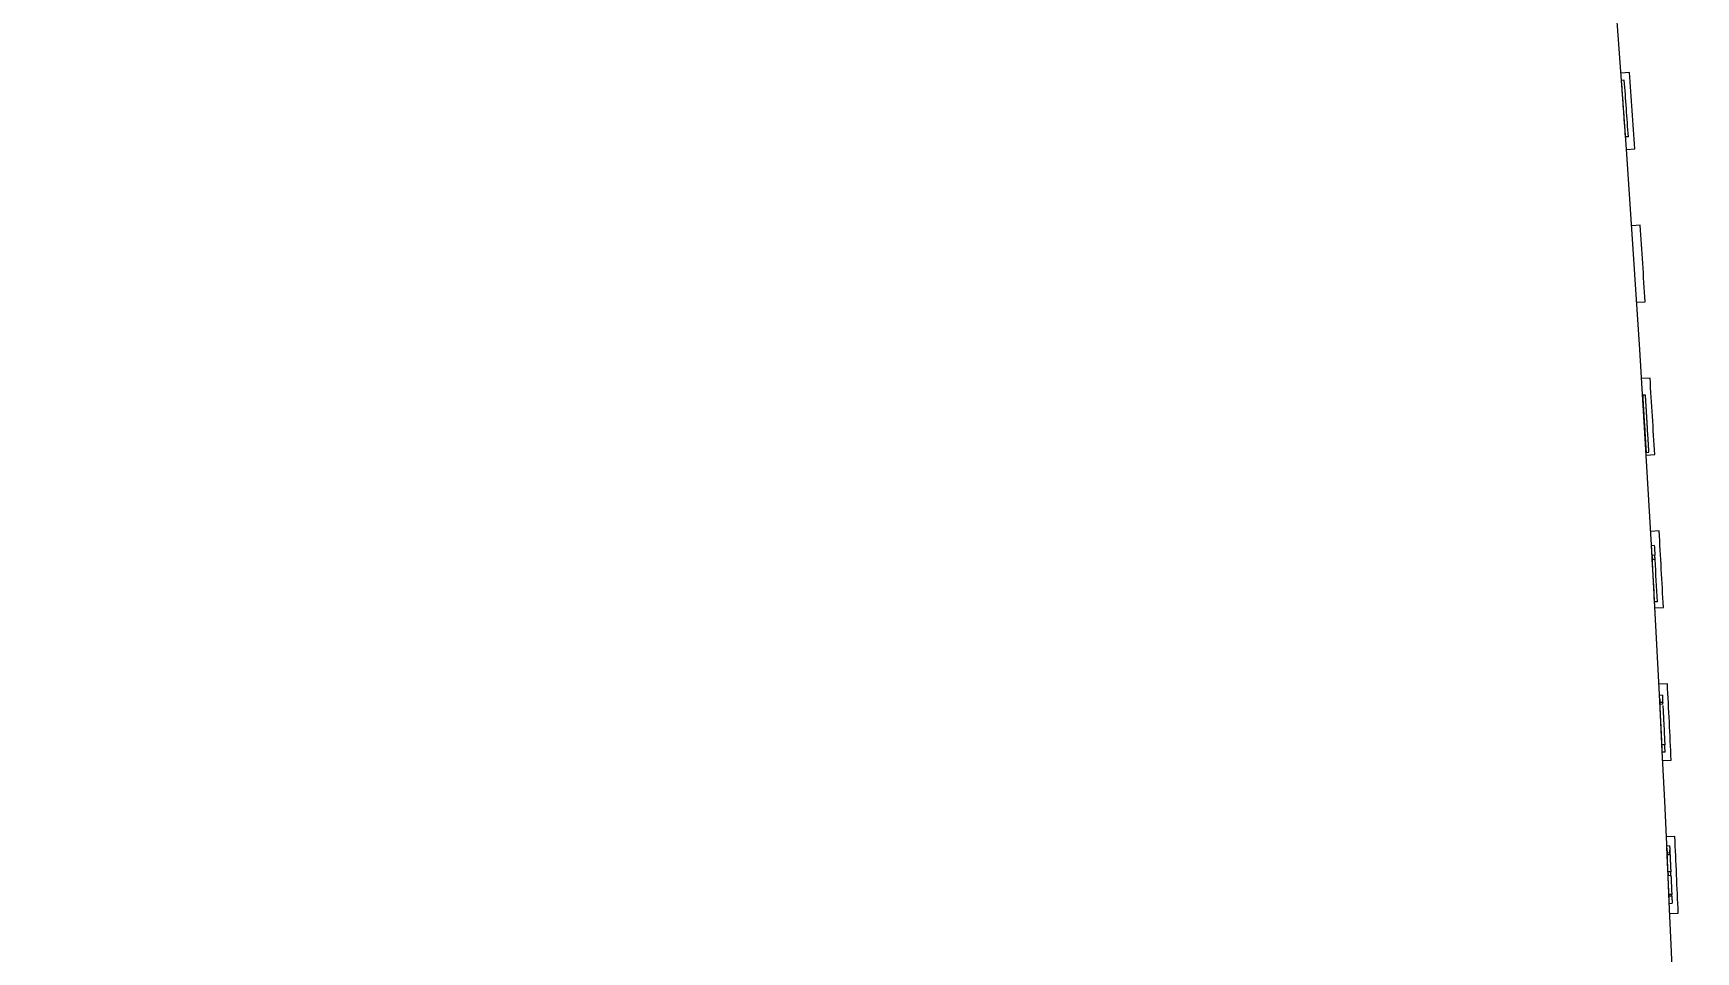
# Model space of a CAD drawing. Header units: millimetres. Extents: x 0 to 594, y 0 to 420.
# Drawn here: x 436.7 to 495.4, y 282.4 to 314.9 of the extents above; entities that cross this region are included whole.
import ezdxf

# ---------------------------------------------------------------- set-up
doc = ezdxf.new("R2010")
doc.units = ezdxf.units.MM
doc.layers.add('1', color=7, linetype='Continuous')
doc.layers.add('106', color=7, linetype='Continuous')
doc.styles.add('latin_extended', font='simplex.shx')
doc.dimstyles.get("Standard").update_dxf_attribs({"dimtxt": 0.18, "dimasz": 0.18, "dimexe": 0.18, "dimexo": 0.0625, "dimgap": 0.09, "dimtad": 0, "dimtih": 1, "dimtoh": 1, "dimdec": 4, "dimzin": 0, "dimdsep": 46, "dimtxsty": 'Standard', "dimcen": 0.09, "dimadec": 0, "dimazin": 0, "dimtfac": 1, "dimtdec": 4, "dimtofl": 0, "dimtmove": 0, "dimatfit": 3, "dimfxl": 1, "dimtolj": 1, "dimtzin": 0, "dimarcsym": 0})

# ---------------------------------------------------------------- blocks, each defined once
blk = doc.blocks.new('_U2')
at = {"layer": '106', "color": 7, "lineweight": 13}
for p, q in [((366.459143, 346.084634), (366.459143, 214.1006)), ((495.44635, 230.600994), (495.44635, 214.1006)), ((366.459143, 215.6006), (495.44635, 215.6006))]:
    blk.add_line(p, q, dxfattribs=at)
at = {"layer": '106', "color": 7, "lineweight": 25}
for points in [[(366.459143, 215.6006), (369.959142, 216.061384), (369.959145, 215.139817)], [(495.44635, 215.6006), (491.946352, 215.139817), (491.946349, 216.061384)]]:
    blk.add_solid(points, dxfattribs=at)
at = {"layer": '106', "color": 7, "linetype": 'Continuous', "lineweight": 18, "insert": (428.259036, 216.329153), "char_height": 3.5, "attachment_point": 7, "line_spacing_factor": 0.963855, "style": 'latin_extended'}
blk.add_mtext('\\W0.6152;129', dxfattribs=at)

msp = doc.modelspace()

# ---------------------------------------------------------------- linework, layer by layer
at = {"layer": '1', "color": 7, "linetype": 'Continuous', "lineweight": 13}
for p, q in [((493.101, 313.473), (492.802, 313.451)), ((492.921, 313.195), (492.821, 313.189)), ((492.921, 313.193), (492.821, 313.187)), ((492.821, 313.186), (492.821, 313.189)), ((492.921, 313.195), (492.921, 313.193)), ((492.931, 313.052), (492.931, 313.052)), ((493.064, 311.198), (492.965, 311.192)), ((492.996, 310.75), (493.295, 310.771)), ((493.481, 308.071), (493.182, 308.051)), ((493.361, 305.35), (493.66, 305.37)), ((493.832, 302.67), (493.532, 302.651)), ((493.668, 302.07), (493.569, 302.064)), ((493.691, 300.039), (493.791, 300.046)), ((493.696, 299.95), (493.996, 299.968)), ((494.153, 297.268), (493.853, 297.251)), ((493.982, 296.752), (493.882, 296.746)), ((494.001, 296.406), (493.901, 296.4)), ((494.009, 296.259), (493.909, 296.253)), ((494.092, 294.763), (493.992, 294.757)), ((494.003, 294.55), (494.302, 294.566)), ((494.445, 291.866), (494.145, 291.851)), ((494.265, 291.462), (494.165, 291.456)), ((494.278, 291.205), (494.178, 291.199)), ((494.281, 291.141), (494.182, 291.135)), ((494.353, 289.709), (494.253, 289.702)), ((494.365, 289.454), (494.265, 289.447)), ((494.28, 289.15), (494.58, 289.165)), ((494.707, 286.465), (494.407, 286.451)), ((494.522, 286.138), (494.422, 286.132)), ((494.533, 285.889), (494.433, 285.883)), ((494.536, 285.825), (494.436, 285.819)), ((494.563, 285.224), (494.463, 285.218)), ((494.569, 285.085), (494.47, 285.079)), ((494.599, 284.42), (494.499, 284.414)), ((494.601, 284.362), (494.501, 284.356)), ((494.513, 284.103), (494.613, 284.11)), ((494.528, 283.75), (494.827, 283.763))]:
    msp.add_line(p, q, dxfattribs=at)
for centre, radius, start, end in [((-504.541, 240.601), 1000, 0.358812, 6.873666), ((-504.541, 240.601), 1000.3, 4.022571, 4.177728), ((-504.541, 240.605), 1000, 4.047686, 4.162283), ((-504.541, 240.599), 1000.1, 4.047968, 4.162554), ((-504.541, 240.601), 1000.3, 3.712472, 3.867562), ((-504.541, 240.601), 1000.3, 3.402482, 3.55751), ((-504.541, 240.601), 1000.3, 3.092592, 3.24756), ((-504.541, 240.605), 1000, 3.104204, 3.190029), ((-504.541, 240.599), 1000.1, 3.104581, 3.190397), ((-504.541, 240.601), 1000.3, 2.782783, 2.937717), ((-504.541, 240.605), 1000, 2.799586, 2.814209), ((-504.541, 240.599), 1000.1, 2.799993, 2.814614), ((-504.541, 240.601), 1000.3, 2.473064, 2.62795)]:
    msp.add_arc(centre, radius, start, end, dxfattribs=at)
for points, knots in [([(493.569, 302.064), (493.569, 302.064), (493.569, 302.063), (493.569, 302.063), (493.569, 302.06), (493.569, 302.053), (493.569, 302.05), (493.57, 302.045), (493.57, 302.042), (493.57, 302.039), (493.57, 302.037), (493.57, 302.036), (493.57, 302.034)], [0, 0, 0, 0, 0.05482, 0.05482, 0.52741, 0.52741, 0.763705, 0.763705, 0.881853, 0.940926, 0.940926, 1, 1, 1, 1]), ([(493.57, 302.034), (493.571, 302.025), (493.572, 302.013), (493.573, 301.992), (493.573, 301.985), (493.574, 301.969), (493.575, 301.961), (493.577, 301.934), (493.578, 301.915), (493.58, 301.883), (493.58, 301.873), (493.582, 301.85), (493.582, 301.839), (493.585, 301.803), (493.586, 301.778), (493.588, 301.74), (493.589, 301.727), (493.591, 301.701), (493.592, 301.688), (493.596, 301.622), (493.599, 301.569), (493.605, 301.462), (493.609, 301.409), (493.615, 301.302), (493.618, 301.248), (493.628, 301.087), (493.635, 300.979), (493.645, 300.818), (493.648, 300.764), (493.653, 300.684), (493.654, 300.657), (493.657, 300.603), (493.659, 300.576), (493.664, 300.496), (493.667, 300.443), (493.671, 300.379), (493.672, 300.366), (493.673, 300.341), (493.674, 300.329), (493.676, 300.292), (493.678, 300.268), (493.68, 300.235), (493.68, 300.224), (493.681, 300.202), (493.682, 300.191), (493.684, 300.161), (493.685, 300.143), (493.686, 300.119), (493.687, 300.112), (493.688, 300.098), (493.688, 300.092), (493.689, 300.075), (493.69, 300.065), (493.69, 300.055), (493.69, 300.052), (493.691, 300.046), (493.691, 300.044), (493.691, 300.041), (493.691, 300.039), (493.691, 300.039)], [0, 0, 0, 0, 0.033586, 0.033586, 0.05038, 0.05038, 0.067173, 0.067173, 0.100759, 0.100759, 0.117552, 0.117552, 0.134345, 0.134345, 0.167932, 0.167932, 0.184725, 0.184725, 0.201518, 0.201518, 0.268691, 0.268691, 0.335864, 0.335864, 0.403036, 0.403036, 0.537382, 0.537382, 0.604554, 0.604554, 0.638141, 0.638141, 0.671727, 0.671727, 0.7389, 0.7389, 0.755693, 0.755693, 0.772486, 0.772486, 0.806072, 0.806072, 0.822866, 0.822866, 0.839659, 0.839659, 0.873245, 0.873245, 0.890038, 0.890038, 0.906831, 0.906831, 0.940418, 0.940418, 0.957211, 0.957211, 0.974004, 0.974004, 1, 1, 1, 1]), ([(493.67, 302.041), (493.67, 302.05), (493.669, 302.057), (493.669, 302.067), (493.668, 302.069), (493.668, 302.07), (493.668, 302.07), (493.668, 302.07)], [0, 0, 0, 0, 0.476417, 0.476417, 0.952835, 0.952835, 1, 1, 1, 1]), ([(493.791, 300.046), (493.791, 300.046), (493.791, 300.046), (493.791, 300.046), (493.791, 300.047), (493.791, 300.052), (493.79, 300.057), (493.79, 300.067), (493.789, 300.071), (493.789, 300.08), (493.789, 300.085), (493.788, 300.102), (493.787, 300.116), (493.785, 300.14), (493.785, 300.148), (493.784, 300.167), (493.783, 300.176), (493.781, 300.206), (493.78, 300.228), (493.778, 300.262), (493.777, 300.274), (493.776, 300.297), (493.775, 300.31), (493.773, 300.346), (493.772, 300.371), (493.769, 300.41), (493.768, 300.423), (493.767, 300.449), (493.766, 300.462), (493.764, 300.502), (493.762, 300.529), (493.754, 300.662), (493.748, 300.769), (493.738, 300.929), (493.735, 300.983), (493.728, 301.09), (493.725, 301.143), (493.719, 301.25), (493.715, 301.304), (493.709, 301.411), (493.706, 301.464), (493.699, 301.57), (493.696, 301.623), (493.691, 301.701), (493.689, 301.727), (493.687, 301.766), (493.686, 301.779), (493.685, 301.804), (493.684, 301.816), (493.682, 301.852), (493.68, 301.875), (493.678, 301.907), (493.678, 301.918), (493.677, 301.937), (493.676, 301.947), (493.674, 301.974), (493.673, 301.99), (493.672, 302.012), (493.672, 302.018), (493.671, 302.027), (493.671, 302.032), (493.67, 302.036), (493.67, 302.038), (493.67, 302.039), (493.67, 302.04), (493.67, 302.041)], [0, 0, 0, 0, 0.00767, 0.00767, 0.024489, 0.024489, 0.058127, 0.058127, 0.074946, 0.074946, 0.091765, 0.091765, 0.125404, 0.125404, 0.142223, 0.142223, 0.159042, 0.159042, 0.19268, 0.19268, 0.209499, 0.209499, 0.226319, 0.226319, 0.259957, 0.259957, 0.276776, 0.276776, 0.293595, 0.293595, 0.327234, 0.327234, 0.461787, 0.461787, 0.529064, 0.529064, 0.59634, 0.59634, 0.663617, 0.663617, 0.730893, 0.730893, 0.79817, 0.79817, 0.831808, 0.831808, 0.848628, 0.848628, 0.865447, 0.865447, 0.899085, 0.899085, 0.915904, 0.915904, 0.932723, 0.932723, 0.966362, 0.966362, 0.983181, 0.983181, 0.99159, 0.995795, 0.997898, 0.997898, 1, 1, 1, 1]), ([(493.901, 296.4), (493.9, 296.413), (493.9, 296.426), (493.898, 296.453), (493.897, 296.467), (493.896, 296.495), (493.895, 296.51), (493.893, 296.539), (493.893, 296.553), (493.89, 296.597), (493.889, 296.626), (493.885, 296.686), (493.884, 296.716), (493.882, 296.746)], [0, 0, 0, 0, 0.125, 0.125, 0.25, 0.25, 0.375, 0.375, 0.5, 0.5, 0.75, 0.75, 1, 1, 1, 1]), ([(493.901, 296.4), (493.902, 296.388), (493.903, 296.375), (493.904, 296.351), (493.905, 296.339), (493.907, 296.302), (493.908, 296.277), (493.909, 296.253)], [0, 0, 0, 0, 0.250432, 0.250432, 0.500864, 0.500864, 1, 1, 1, 1]), ([(493.982, 296.752), (493.983, 296.722), (493.985, 296.692), (493.988, 296.633), (493.99, 296.603), (493.992, 296.559), (493.993, 296.545), (493.995, 296.516), (493.996, 296.501), (493.997, 296.473), (493.998, 296.459), (494, 296.432), (494, 296.419), (494.001, 296.406)], [0, 0, 0, 0, 0.25, 0.25, 0.5, 0.5, 0.625, 0.625, 0.75, 0.75, 0.875, 0.875, 1, 1, 1, 1]), ([(494.009, 296.259), (494.009, 296.271), (494.008, 296.284), (494.007, 296.308), (494.006, 296.32), (494.004, 296.357), (494.002, 296.382), (494.001, 296.406)], [0, 0, 0, 0, 0.250432, 0.250432, 0.500864, 0.500864, 1, 1, 1, 1]), ([(494.178, 291.199), (494.177, 291.226), (494.176, 291.252), (494.174, 291.289), (494.173, 291.3), (494.172, 291.317), (494.172, 291.322), (494.171, 291.333), (494.171, 291.338), (494.17, 291.364), (494.169, 291.382), (494.168, 291.404), (494.167, 291.411), (494.167, 291.424), (494.167, 291.429), (494.166, 291.443), (494.166, 291.448), (494.165, 291.454), (494.165, 291.455), (494.165, 291.456), (494.165, 291.456), (494.165, 291.456)], [0, 0, 0, 0, 0.171859, 0.171859, 0.257788, 0.257788, 0.300753, 0.300753, 0.343717, 0.343717, 0.515576, 0.515576, 0.601505, 0.601505, 0.687435, 0.687435, 0.859294, 0.859294, 0.945223, 0.945223, 1, 1, 1, 1]), ([(494.253, 289.702), (494.251, 289.741), (494.249, 289.78), (494.245, 289.857), (494.243, 289.896), (494.24, 289.974), (494.238, 290.013), (494.234, 290.091), (494.232, 290.13), (494.226, 290.248), (494.222, 290.327), (494.216, 290.45), (494.214, 290.491), (494.211, 290.555), (494.21, 290.577), (494.208, 290.61), (494.207, 290.621), (494.206, 290.644), (494.206, 290.655), (494.204, 290.689), (494.203, 290.713), (494.2, 290.76), (494.199, 290.785), (494.197, 290.822), (494.197, 290.834), (494.195, 290.86), (494.195, 290.873), (494.193, 290.911), (494.192, 290.937), (494.19, 290.976), (494.189, 290.988), (494.188, 291.014), (494.187, 291.027), (494.186, 291.052), (494.185, 291.065), (494.184, 291.091), (494.183, 291.103), (494.182, 291.128), (494.181, 291.14), (494.18, 291.158), (494.18, 291.164), (494.179, 291.175), (494.179, 291.181), (494.178, 291.208), (494.177, 291.227), (494.176, 291.248), (494.176, 291.252), (494.175, 291.259), (494.175, 291.27), (494.174, 291.286), (494.173, 291.296), (494.173, 291.305), (494.173, 291.308), (494.172, 291.317), (494.172, 291.32), (494.172, 291.321), (494.172, 291.317), (494.173, 291.309), (494.173, 291.301), (494.173, 291.297), (494.174, 291.287), (494.174, 291.282), (494.175, 291.269), (494.175, 291.262), (494.176, 291.239), (494.177, 291.221), (494.179, 291.194), (494.179, 291.186), (494.179, 291.178)], [0, 0, 0, 0, 0.063753, 0.063753, 0.127506, 0.127506, 0.191259, 0.191259, 0.255012, 0.255012, 0.382519, 0.382519, 0.446272, 0.446272, 0.478148, 0.478148, 0.494087, 0.494087, 0.510025, 0.510025, 0.541901, 0.541901, 0.573778, 0.573778, 0.589716, 0.589716, 0.605654, 0.605654, 0.637531, 0.637531, 0.653469, 0.653469, 0.669408, 0.669408, 0.685346, 0.685346, 0.701284, 0.701284, 0.717222, 0.717222, 0.725192, 0.725192, 0.733161, 0.733161, 0.765037, 0.765037, 0.773006, 0.773006, 0.780975, 0.796914, 0.812852, 0.812852, 0.82879, 0.82879, 0.860667, 0.860667, 0.892543, 0.908482, 0.908482, 0.92442, 0.92442, 0.940358, 0.940358, 0.956297, 0.956297, 0.988173, 0.988173, 1, 1, 1, 1]), ([(494.178, 291.199), (494.179, 291.188), (494.179, 291.177), (494.18, 291.161), (494.18, 291.156), (494.181, 291.145), (494.181, 291.14), (494.182, 291.135)], [0, 0, 0, 0, 0.5, 0.5, 0.75, 0.75, 1, 1, 1, 1]), ([(494.265, 291.462), (494.265, 291.462), (494.265, 291.462), (494.265, 291.461), (494.265, 291.46), (494.265, 291.455), (494.266, 291.449), (494.266, 291.435), (494.267, 291.43), (494.267, 291.42), (494.267, 291.417), (494.268, 291.41), (494.268, 291.407), (494.269, 291.388), (494.27, 291.37), (494.271, 291.34), (494.272, 291.329), (494.273, 291.306), (494.274, 291.295), (494.275, 291.259), (494.277, 291.233), (494.278, 291.205)], [0, 0, 0, 0, 0.055212, 0.055212, 0.141102, 0.141102, 0.312882, 0.312882, 0.398771, 0.398771, 0.441716, 0.441716, 0.484661, 0.484661, 0.656441, 0.656441, 0.742331, 0.742331, 0.82822, 0.82822, 1, 1, 1, 1]), ([(494.281, 291.141), (494.281, 291.152), (494.28, 291.162), (494.28, 291.178), (494.279, 291.184), (494.279, 291.194), (494.278, 291.199), (494.278, 291.205)], [0, 0, 0, 0, 0.5, 0.5, 0.75, 0.75, 1, 1, 1, 1]), ([(494.283, 291.103), (494.284, 291.098), (494.284, 291.093), (494.285, 291.075), (494.285, 291.062), (494.287, 291.036), (494.287, 291.024), (494.289, 290.998), (494.289, 290.985), (494.291, 290.959), (494.291, 290.946), (494.293, 290.92), (494.293, 290.907), (494.295, 290.869), (494.296, 290.843), (494.298, 290.806), (494.299, 290.794), (494.3, 290.769), (494.301, 290.757), (494.303, 290.721), (494.304, 290.697), (494.306, 290.652), (494.307, 290.63), (494.309, 290.586), (494.31, 290.565), (494.314, 290.501), (494.316, 290.459), (494.322, 290.335), (494.326, 290.256), (494.332, 290.137), (494.334, 290.098), (494.337, 290.02), (494.339, 289.981), (494.343, 289.903), (494.345, 289.864), (494.349, 289.786), (494.351, 289.747), (494.353, 289.709)], [0, 0, 0, 0, 0.009125, 0.009125, 0.032169, 0.032169, 0.055212, 0.055212, 0.078256, 0.078256, 0.1013, 0.1013, 0.124343, 0.124343, 0.17043, 0.17043, 0.193474, 0.193474, 0.216518, 0.216518, 0.262605, 0.262605, 0.308692, 0.308692, 0.354779, 0.354779, 0.446954, 0.446954, 0.631302, 0.631302, 0.723477, 0.723477, 0.815651, 0.815651, 0.907826, 0.907826, 1, 1, 1, 1]), ([(494.433, 285.883), (494.433, 285.901), (494.431, 285.937), (494.429, 285.969), (494.428, 285.991), (494.428, 285.999), (494.428, 286.013), (494.427, 286.019), (494.426, 286.039), (494.426, 286.05), (494.425, 286.066), (494.425, 286.071), (494.424, 286.081), (494.424, 286.085), (494.424, 286.097), (494.423, 286.104), (494.423, 286.113), (494.423, 286.115), (494.423, 286.12), (494.423, 286.122), (494.422, 286.127), (494.422, 286.131), (494.422, 286.132), (494.422, 286.132)], [0, 0, 0, 0, 0.112629, 0.225259, 0.225259, 0.281573, 0.281573, 0.337888, 0.337888, 0.450517, 0.450517, 0.506832, 0.506832, 0.563146, 0.563146, 0.675776, 0.675776, 0.73209, 0.73209, 0.788405, 0.788405, 0.901034, 1, 1, 1, 1]), ([(494.463, 285.218), (494.463, 285.227), (494.462, 285.237), (494.462, 285.256), (494.461, 285.266), (494.46, 285.287), (494.46, 285.294), (494.459, 285.311), (494.459, 285.32), (494.458, 285.336), (494.458, 285.341), (494.457, 285.353), (494.457, 285.358), (494.456, 285.377), (494.456, 285.39), (494.455, 285.41), (494.454, 285.418), (494.454, 285.432), (494.453, 285.44), (494.452, 285.463), (494.452, 285.479), (494.45, 285.512), (494.449, 285.528), (494.448, 285.561), (494.447, 285.578), (494.445, 285.627), (494.443, 285.66), (494.441, 285.708), (494.441, 285.725), (494.439, 285.749), (494.439, 285.757), (494.438, 285.773), (494.438, 285.78), (494.437, 285.804), (494.436, 285.818), (494.435, 285.847), (494.434, 285.862), (494.433, 285.888), (494.433, 285.9), (494.432, 285.917), (494.432, 285.923), (494.431, 285.933), (494.431, 285.938), (494.43, 285.952), (494.43, 285.959), (494.429, 285.972), (494.429, 285.977), (494.429, 285.985), (494.429, 285.988), (494.428, 285.992), (494.428, 285.993), (494.428, 285.994), (494.428, 285.994), (494.428, 285.991), (494.429, 285.99), (494.429, 285.985), (494.429, 285.981), (494.429, 285.974), (494.429, 285.971), (494.43, 285.965), (494.43, 285.962), (494.43, 285.955), (494.43, 285.951), (494.431, 285.943), (494.431, 285.938), (494.432, 285.924), (494.432, 285.913), (494.433, 285.889), (494.434, 285.876), (494.435, 285.855), (494.435, 285.847), (494.435, 285.838)], [0, 0, 0, 0, 0.063364, 0.063364, 0.126728, 0.126728, 0.15841, 0.15841, 0.190093, 0.190093, 0.205934, 0.205934, 0.221775, 0.221775, 0.253457, 0.253457, 0.269298, 0.269298, 0.285139, 0.285139, 0.316821, 0.316821, 0.348503, 0.348503, 0.380185, 0.380185, 0.443549, 0.443549, 0.475231, 0.475231, 0.491072, 0.491072, 0.506913, 0.506913, 0.538595, 0.538595, 0.570278, 0.570278, 0.60196, 0.60196, 0.617801, 0.617801, 0.633642, 0.633642, 0.665324, 0.665324, 0.697006, 0.697006, 0.728688, 0.728688, 0.76037, 0.76037, 0.792052, 0.792052, 0.823734, 0.823734, 0.855416, 0.855416, 0.871257, 0.871257, 0.887098, 0.887098, 0.902939, 0.902939, 0.918781, 0.918781, 0.950463, 0.950463, 0.982145, 0.982145, 1, 1, 1, 1]), ([(494.433, 285.883), (494.434, 285.872), (494.434, 285.862), (494.435, 285.846), (494.435, 285.84), (494.436, 285.83), (494.436, 285.824), (494.436, 285.819)], [0, 0, 0, 0, 0.5, 0.5, 0.75, 0.75, 1, 1, 1, 1]), ([(494.522, 286.138), (494.522, 286.138), (494.522, 286.138), (494.522, 286.134), (494.522, 286.128), (494.523, 286.113), (494.523, 286.11), (494.524, 286.103), (494.524, 286.1), (494.524, 286.087), (494.525, 286.068), (494.526, 286.045), (494.527, 286.026), (494.527, 286.019), (494.528, 286.005), (494.528, 285.998), (494.529, 285.975), (494.53, 285.959), (494.531, 285.934), (494.532, 285.925), (494.532, 285.908), (494.533, 285.898), (494.533, 285.889)], [0, 0, 0, 0, 0.098832, 0.098832, 0.324124, 0.324124, 0.380447, 0.380447, 0.43677, 0.43677, 0.549416, 0.662062, 0.662062, 0.718385, 0.718385, 0.774708, 0.774708, 0.887354, 0.887354, 0.943677, 0.943677, 1, 1, 1, 1]), ([(494.536, 285.828), (494.535, 285.842), (494.535, 285.855), (494.534, 285.882), (494.533, 285.894), (494.532, 285.912), (494.532, 285.918), (494.532, 285.929), (494.531, 285.934), (494.531, 285.944), (494.531, 285.948), (494.53, 285.957), (494.53, 285.961), (494.53, 285.971), (494.529, 285.977), (494.529, 285.987), (494.529, 285.99), (494.528, 285.996), (494.528, 285.997), (494.528, 286), (494.528, 286), (494.528, 285.999), (494.528, 285.996), (494.529, 285.986), (494.529, 285.984), (494.529, 285.979), (494.529, 285.976), (494.53, 285.967), (494.53, 285.959), (494.531, 285.946), (494.531, 285.941), (494.531, 285.931), (494.532, 285.925), (494.532, 285.909), (494.533, 285.896), (494.534, 285.877), (494.534, 285.87), (494.535, 285.856), (494.536, 285.835), (494.537, 285.813), (494.538, 285.782), (494.539, 285.766), (494.54, 285.734), (494.541, 285.718), (494.543, 285.669), (494.545, 285.637), (494.547, 285.587), (494.548, 285.57), (494.549, 285.537), (494.55, 285.521), (494.551, 285.496), (494.551, 285.488), (494.552, 285.472), (494.552, 285.464), (494.554, 285.441), (494.554, 285.426), (494.555, 285.405), (494.555, 285.398), (494.556, 285.385), (494.556, 285.378), (494.557, 285.366), (494.557, 285.36), (494.558, 285.349), (494.558, 285.343), (494.559, 285.328), (494.559, 285.318), (494.56, 285.301), (494.56, 285.294), (494.561, 285.28), (494.561, 285.274), (494.562, 285.263), (494.562, 285.258), (494.562, 285.243), (494.563, 285.233), (494.563, 285.224)], [0, 0, 0, 0, 0.029652, 0.029652, 0.060953, 0.060953, 0.076604, 0.076604, 0.092255, 0.092255, 0.107906, 0.107906, 0.123556, 0.123556, 0.154858, 0.154858, 0.18616, 0.18616, 0.217461, 0.217461, 0.248763, 0.248763, 0.311366, 0.311366, 0.327017, 0.327017, 0.342667, 0.342667, 0.373969, 0.373969, 0.38962, 0.38962, 0.40527, 0.40527, 0.436572, 0.436572, 0.452223, 0.452223, 0.467874, 0.499175, 0.499175, 0.530477, 0.530477, 0.561778, 0.561778, 0.624381, 0.624381, 0.655683, 0.655683, 0.686984, 0.686984, 0.702635, 0.702635, 0.718286, 0.718286, 0.749588, 0.749588, 0.765238, 0.765238, 0.780889, 0.780889, 0.79654, 0.79654, 0.812191, 0.812191, 0.843492, 0.843492, 0.874794, 0.874794, 0.906095, 0.906095, 0.937397, 0.937397, 1, 1, 1, 1]), ([(494.536, 285.825), (494.536, 285.836), (494.535, 285.847), (494.535, 285.862), (494.534, 285.868), (494.534, 285.878), (494.534, 285.884), (494.533, 285.889)], [0, 0, 0, 0, 0.5, 0.5, 0.75, 0.75, 1, 1, 1, 1]), ([(494.463, 285.218), (494.464, 285.206), (494.464, 285.195), (494.465, 285.171), (494.466, 285.16), (494.467, 285.125), (494.468, 285.102), (494.47, 285.079)], [0, 0, 0, 0, 0.250449, 0.250449, 0.500899, 0.500899, 1, 1, 1, 1]), ([(494.498, 284.43), (494.498, 284.431), (494.498, 284.432), (494.497, 284.448), (494.497, 284.464), (494.495, 284.514), (494.493, 284.547), (494.491, 284.598), (494.49, 284.615), (494.489, 284.65), (494.488, 284.667), (494.486, 284.701), (494.485, 284.719), (494.484, 284.745), (494.484, 284.753), (494.483, 284.77), (494.483, 284.779), (494.482, 284.805), (494.481, 284.822), (494.48, 284.846), (494.479, 284.854), (494.479, 284.87), (494.478, 284.877), (494.477, 284.9), (494.477, 284.914), (494.476, 284.94), (494.475, 284.953), (494.474, 284.976), (494.474, 284.986), (494.473, 285.004), (494.472, 285.013), (494.472, 285.028), (494.471, 285.035), (494.471, 285.046), (494.471, 285.052), (494.47, 285.066), (494.47, 285.073), (494.47, 285.079)], [0, 0, 0, 0, 0.003721, 0.003721, 0.062326, 0.062326, 0.179535, 0.179535, 0.23814, 0.23814, 0.296745, 0.296745, 0.355349, 0.355349, 0.384651, 0.384651, 0.413954, 0.413954, 0.472558, 0.472558, 0.501861, 0.501861, 0.531163, 0.531163, 0.589768, 0.589768, 0.648372, 0.648372, 0.706977, 0.706977, 0.765582, 0.765582, 0.824186, 0.824186, 0.882791, 0.882791, 1, 1, 1, 1]), ([(494.569, 285.085), (494.569, 285.097), (494.568, 285.108), (494.567, 285.132), (494.567, 285.143), (494.565, 285.178), (494.564, 285.201), (494.563, 285.224)], [0, 0, 0, 0, 0.250449, 0.250449, 0.500899, 0.500899, 1, 1, 1, 1]), ([(494.569, 285.085), (494.57, 285.08), (494.57, 285.072), (494.571, 285.058), (494.571, 285.053), (494.571, 285.041), (494.572, 285.034), (494.572, 285.023), (494.572, 285.019), (494.573, 285.01), (494.573, 285.006), (494.574, 284.992), (494.574, 284.982), (494.575, 284.965), (494.575, 284.959), (494.576, 284.946), (494.576, 284.94), (494.577, 284.92), (494.577, 284.906), (494.578, 284.884), (494.579, 284.876), (494.579, 284.86), (494.58, 284.852), (494.581, 284.828), (494.582, 284.811), (494.583, 284.777), (494.584, 284.759), (494.585, 284.725), (494.586, 284.707), (494.588, 284.656), (494.59, 284.622), (494.592, 284.571), (494.593, 284.554), (494.594, 284.52), (494.595, 284.504), (494.597, 284.471), (494.597, 284.455), (494.598, 284.432), (494.599, 284.426), (494.599, 284.419)], [0, 0, 0, 0, 0.114702, 0.114702, 0.172053, 0.172053, 0.229404, 0.229404, 0.258079, 0.258079, 0.286755, 0.286755, 0.344106, 0.344106, 0.372781, 0.372781, 0.401457, 0.401457, 0.458808, 0.458808, 0.487483, 0.487483, 0.516159, 0.516159, 0.57351, 0.57351, 0.630861, 0.630861, 0.688212, 0.688212, 0.802913, 0.802913, 0.860264, 0.860264, 0.917615, 0.917615, 0.974966, 0.974966, 1, 1, 1, 1]), ([(494.499, 284.414), (494.499, 284.404), (494.5, 284.394), (494.5, 284.38), (494.501, 284.375), (494.501, 284.365), (494.501, 284.361), (494.501, 284.356)], [0, 0, 0, 0, 0.5, 0.5, 0.75, 0.75, 1, 1, 1, 1]), ([(494.512, 284.103), (494.512, 284.103), (494.512, 284.103), (494.512, 284.104), (494.512, 284.105), (494.512, 284.109), (494.512, 284.11), (494.512, 284.113), (494.512, 284.116), (494.512, 284.123), (494.511, 284.13), (494.511, 284.141), (494.511, 284.145), (494.51, 284.155), (494.51, 284.16), (494.509, 284.176), (494.509, 284.188), (494.508, 284.208), (494.508, 284.215), (494.507, 284.231), (494.507, 284.239), (494.505, 284.264), (494.505, 284.281), (494.503, 284.318), (494.502, 284.336), (494.501, 284.356)], [0, 0, 0, 0, 0.030555, 0.030555, 0.151736, 0.151736, 0.212326, 0.212326, 0.272916, 0.272916, 0.394097, 0.394097, 0.454687, 0.454687, 0.515278, 0.515278, 0.636458, 0.636458, 0.697048, 0.697048, 0.757639, 0.757639, 0.878819, 0.878819, 1, 1, 1, 1]), ([(494.601, 284.362), (494.601, 284.372), (494.601, 284.381), (494.6, 284.396), (494.6, 284.401), (494.599, 284.41), (494.599, 284.415), (494.599, 284.42)], [0, 0, 0, 0, 0.5, 0.5, 0.75, 0.75, 1, 1, 1, 1]), ([(494.601, 284.362), (494.602, 284.342), (494.603, 284.324), (494.605, 284.287), (494.605, 284.27), (494.606, 284.245), (494.607, 284.237), (494.608, 284.222), (494.608, 284.214), (494.609, 284.194), (494.609, 284.182), (494.61, 284.166), (494.61, 284.161), (494.611, 284.152), (494.611, 284.148), (494.611, 284.136), (494.612, 284.13), (494.612, 284.12), (494.612, 284.116), (494.612, 284.111), (494.612, 284.11), (494.612, 284.11), (494.612, 284.11), (494.612, 284.11)], [0, 0, 0, 0, 0.120817, 0.120817, 0.241634, 0.241634, 0.302042, 0.302042, 0.36245, 0.36245, 0.483267, 0.483267, 0.543676, 0.543676, 0.604084, 0.604084, 0.724901, 0.724901, 0.845718, 0.845718, 0.966534, 0.966534, 1, 1, 1, 1])]:
    msp.add_open_spline(points, degree=3, knots=knots, dxfattribs=at)

# ---------------------------------------------------------------- dimensions: what is measured, and where the dimension line sits
at = {"layer": '106', "color": 7, "linetype": 'Continuous', "lineweight": 18}
dim = msp.add_linear_dim(base=(495.446, 215.601), p1=(366.459, 346.085), p2=(495.446, 230.601), dimstyle='Standard', override={"dimtxt": 3.5, "dimasz": 3.5, "dimexe": 1.5, "dimexo": 0, "dimgap": 1.75, "dimtad": 1, "dimtih": 1, "dimtoh": 0, "dimdec": 1, "dimlfac": 1, "dimzin": 8, "dimdsep": 44, "dimlunit": 2, "dimtxsty": 'latin_extended', "dimsah": 1, "dimse1": 0, "dimse2": 0, "dimsd1": 0, "dimsd2": 0, "dimclrd": 7, "dimclre": 7, "dimclrt": 7, "dimtol": 0, "dimtm": -0.2, "dimtfac": 0.714286, "dimtdec": 2, "dimtofl": 1, "dimtmove": 0, "dimtzin": 8, "dimlwd": 13, "dimlwe": 13}, dxfattribs=at)
dim.commit()
dim.dimension.update_dxf_attribs({"geometry": '_U2', "text_midpoint": (430.953, 215.601), "dimtype": 160})

doc.saveas('drawing.dxf')
